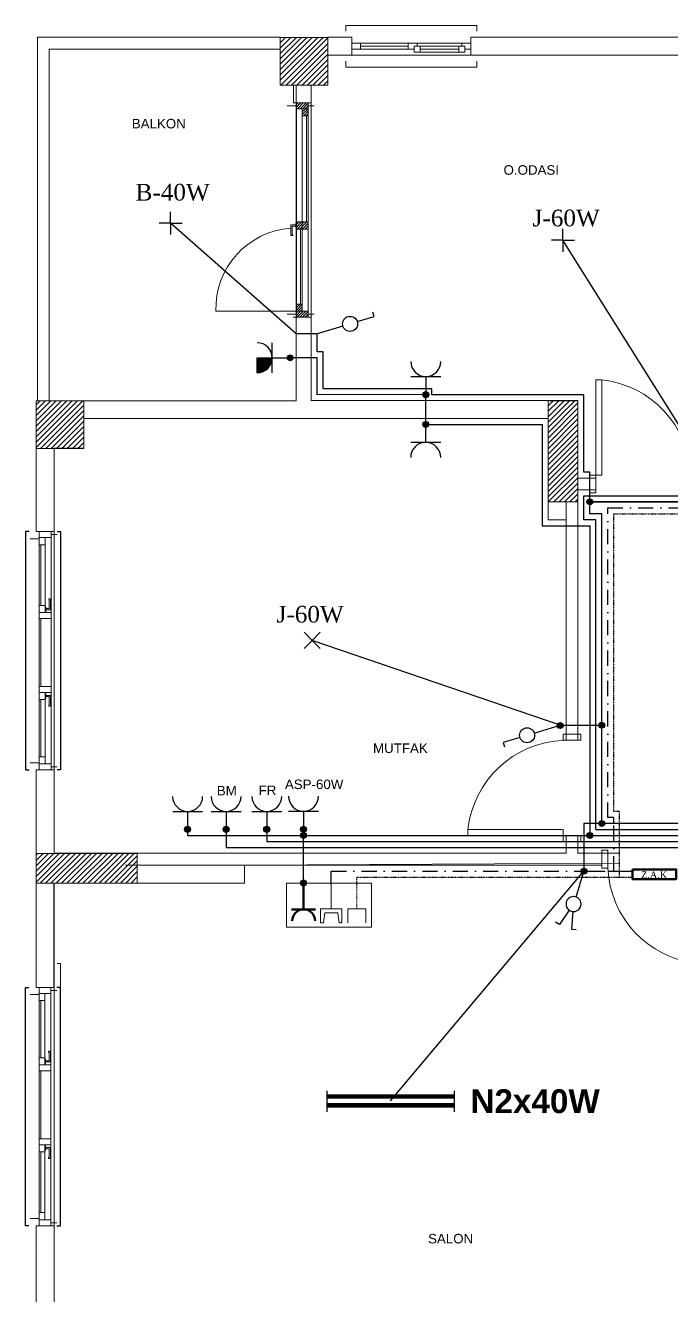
# Model space of a CAD drawing. Header units: millimetres. Extents: x 3395 to 31170, y 2853 to 7104.
# Drawn here: x 14178 to 14720, y 5600 to 6666 of the extents above; entities that cross this region are included whole.
import ezdxf

# ---------------------------------------------------------------- set-up
doc = ezdxf.new("R2010")
doc.units = ezdxf.units.MM
for name, pattern in [('DASHDOT', [25.4, 12.7, -6.35, 0, -6.35]), ('DASHDOTX2', [50.8, 25.4, -12.7, 0, -12.7]), ('DIVIDE', [1.25, 0.5, -0.25, 0, -0.25, 0, -0.25])]:
    doc.linetypes.add(name, pattern=pattern)
for name, color, linetype in [('AydınlatmaT.', 1, 'Continuous'), ('DENIZLIK', 140, 'Continuous'), ('Elektrik T.', 4, 'Continuous'), ('H', 3, 'Continuous'), ('NORMAL', 70, 'Continuous'), ('S', 2, 'Continuous'), ('Telefon', 3, 'DIVIDE'), ('Televizyon', 255, 'DASHDOTX2'), ('YazılarY.', 7, 'Continuous')]:
    doc.layers.add(name, color=color, linetype=linetype)
for name, color, linetype, lineweight in [('Duvar', 7, 'Continuous', 20), ('EHAT-TV', 7, 'Continuous', 20), ('EHAT_PRIZ', 4, 'Continuous', 50), ('ELEKT', 2, 'Continuous', 50), ('elk035', 3, 'Continuous', 30), ('KAPEN', 30, 'Continuous', 13), ('OK', 51, 'Continuous', 20), ('SIVA', 42, 'Continuous', 9), ('TR', 252, 'Continuous', 5)]:
    doc.layers.add(name, color=color, linetype=linetype, lineweight=lineweight)
doc.styles.add('ALT', font='times.ttf', dxfattribs={"height": 20})
doc.styles.add('MEKAN', font='times.ttf')
doc.styles.get("Standard").update_dxf_attribs({"font": 'arial.ttf'})
pattern_1 = [(-45, (464486.7711, 4329893.691), (1.122532015, 1.122532015), [])]
pattern_2 = [(-45, (464516.7713, 4329883.691), (1.122532015, 1.122532015), [])]

# ---------------------------------------------------------------- blocks, each defined once
blk = doc.blocks.new('RR9-1A')
at = {"layer": 'KAPEN'}
for points in [[(0, 0), (0, -2.5), (5, -2.5), (5, 12.5), (0, 12.5), (0, 10)], [(90, 0), (90, -2.5), (85, -2.5), (85, 12.5), (90, 12.5), (90, 10)]]:
    blk.add_lwpolyline(points, dxfattribs=at)
blk.add_lwpolyline([(5, -82.5), (10, -82.5), (10, -2.5), (5, -2.5)], close=True, dxfattribs=at)
blk.add_arc((0.7, 1.3), 84.3, 276.3007, 357.3945, dxfattribs=at)
blk = doc.blocks.new('BALKON KAPı')
at = {"layer": 'TR'}
h = blk.add_hatch(dxfattribs=at)
h.set_pattern_fill('ANSI31', color=256, scale=0.5, angle=-90, style=0)
h.set_pattern_definition(pattern_1)
h.paths.add_polyline_path([(482556.1, 4265815.1), (482561.1, 4265815.1), (482561.1, 4265810.1), (482561.1, 4265805.1), (482556.1, 4265805.1)])
h = blk.add_hatch(dxfattribs=at)
h.set_pattern_fill('ANSI31', color=256, scale=0.5, angle=-90, style=0)
h.set_pattern_definition(pattern_1)
h.paths.add_polyline_path([(482561.1, 4265815.1), (482567.1, 4265815.1), (482567.1, 4265811.6), (482567.1, 4265810.1), (482561.1, 4265810.1)])
h = blk.add_hatch(dxfattribs=at)
h.set_pattern_fill('ANSI31', color=256, scale=0.5, angle=-90, style=0)
h.set_pattern_definition(pattern_1)
h.paths.add_polyline_path([(482630.1, 4265815.1), (482636.1, 4265815.1), (482636.1, 4265810.1), (482630.1, 4265810.1)])
h = blk.add_hatch(dxfattribs=at)
h.set_pattern_fill('ANSI31', color=256, scale=0.5, angle=-90, style=0)
h.set_pattern_definition(pattern_1)
h.paths.add_polyline_path([(482630.1, 4265810.1), (482636.1, 4265810.1), (482636.1, 4265806.6), (482636.1, 4265805.1), (482630.1, 4265805.1)])
h = blk.add_hatch(dxfattribs=at)
h.set_pattern_fill('ANSI31', color=256, scale=0.5, angle=-90, style=0)
h.set_pattern_definition(pattern_2)
h.paths.add_polyline_path([(482725.1, 4265810.1), (482731.1, 4265810.1), (482731.1, 4265805.1), (482725.1, 4265805.1), (482725.1, 4265806.6)])
h = blk.add_hatch(dxfattribs=at)
h.set_pattern_fill('ANSI31', color=256, scale=0.5, angle=-90, style=0)
h.set_pattern_definition(pattern_2)
h.paths.add_polyline_path([(482731.1, 4265810.1), (482731.1, 4265815.1), (482736.1, 4265815.1), (482736.1, 4265805.1), (482731.1, 4265805.1)])
at = {"layer": 'Duvar', "linetype": 'ByBlock'}
for p, q in [((482556.1, 4265817.7), (482556.1, 4265802.7)), ((482736.1, 4265817.7), (482736.1, 4265802.7))]:
    blk.add_line(p, q, dxfattribs=at)
at = {"layer": 'KAPEN'}
for p, q in [((482636.1, 4265815.1), (482731.1, 4265815.1)), ((482636.1, 4265805.1), (482561.1, 4265805.1))]:
    blk.add_line(p, q, dxfattribs=at)
blk.add_lwpolyline([(482561.1, 4265815.1), (482561.1, 4265882.6)], dxfattribs=at)
for points in [[(482624.6, 4265819.6), (482633.6, 4265819.6), (482633.6, 4265815.6), (482632.6, 4265815.6), (482632.6, 4265818.6), (482625.6, 4265818.6), (482625.6, 4265818.1), (482624.6, 4265818.1)], [(482556.1, 4265815.1), (482561.1, 4265815.1), (482561.1, 4265805.1), (482556.1, 4265805.1)], [(482567.1, 4265810.1), (482561.1, 4265810.1), (482561.1, 4265815.1), (482567.1, 4265815.1)], [(482567.1, 4265811.6), (482630.1, 4265811.6), (482630.1, 4265815.1), (482567.1, 4265815.1)], [(482567.1, 4265810.1), (482630.1, 4265810.1), (482630.1, 4265811.6), (482567.1, 4265811.6)], [(482630.1, 4265810.1), (482636.1, 4265810.1), (482636.1, 4265815.1), (482630.1, 4265815.1)], [(482636.1, 4265805.1), (482630.1, 4265805.1), (482630.1, 4265810.1), (482636.1, 4265810.1)], [(482631.1, 4265815.1), (482631.1, 4265815.6), (482635.1, 4265815.6), (482635.1, 4265815.1)], [(482725.1, 4265806.6), (482636.1, 4265806.6), (482636.1, 4265810.1), (482725.1, 4265810.1)], [(482725.1, 4265805.1), (482636.1, 4265805.1), (482636.1, 4265806.6), (482725.1, 4265806.6)], [(482725.1, 4265805.1), (482731.1, 4265805.1), (482731.1, 4265810.1), (482725.1, 4265810.1)], [(482731.1, 4265815.1), (482736.1, 4265815.1), (482736.1, 4265805.1), (482731.1, 4265805.1)]]:
    blk.add_lwpolyline(points, close=True, dxfattribs=at)
blk.add_arc((482563.2, 4265814.8), 67.9, 4.0934, 91.8142, dxfattribs=at)
at = {"layer": 'SIVA'}
for p, q in [((482558.6, 4265822.7), (482558.6, 4265815.1)), ((482733.6, 4265822.7), (482733.6, 4265815.1)), ((482558.6, 4265805.1), (482558.6, 4265800.2)), ((482733.6, 4265805.1), (482733.6, 4265800.2))]:
    blk.add_line(p, q, dxfattribs=at)
blk = doc.blocks.new('p5 200-240')
at = {"layer": 'DENIZLIK'}
for points in [[(-5, 100), (-8, 100), (-8, -100), (-5, -100)], [(18.5, 100), (21.5, 100), (21.5, -100), (18.5, -100)]]:
    blk.add_lwpolyline(points, dxfattribs=at)
at = {"layer": 'Duvar'}
for p, q in [((-2.5, 100), (12.5, 100)), ((-2.5, -100), (12.5, -100))]:
    blk.add_line(p, q, dxfattribs=at)
at = {"layer": 'KAPEN'}
blk.add_line((0, 95), (0, -95), dxfattribs=at)
for points in [[(0, 100), (0, 95), (10, 95), (10, 100)], [(10, 89), (10, 95), (5, 95), (5, 89)], [(8.5, 89), (8.5, 38), (5, 38), (5, 89)], [(10, 89), (10, 38), (8.5, 38), (8.5, 89)], [(0.5, 43.5), (0.5, 34.5), (4.5, 34.5), (4.5, 35.5), (1.5, 35.5), (1.5, 42.5), (2, 42.5), (2, 43.5)], [(0, 32), (0, 27), (10, 27), (10, 32)], [(5, 37), (4.5, 37), (4.5, 33), (5, 33)], [(10, 38), (10, 32), (5, 32), (5, 38)], [(10, 27), (10, -30), (8.5, -30), (8.5, 27)], [(0, -30), (0, -35), (10, -35), (10, -30)], [(0.5, -46.5), (0.5, -37.5), (4.5, -37.5), (4.5, -38.5), (1.5, -38.5), (1.5, -45.5), (2, -45.5), (2, -46.5)], [(5, -40), (4.5, -40), (4.5, -36), (5, -36)], [(10, -41), (10, -35), (5, -35), (5, -41)], [(8.5, -89), (8.5, -41), (5, -41), (5, -89)], [(10, -89), (10, -41), (8.5, -41), (8.5, -89)], [(0, -95), (0, -100), (10, -100), (10, -95)], [(10, -89), (10, -95), (5, -95), (5, -89)], [(10, -89), (10, -95), (5, -95), (5, -89)]]:
    blk.add_lwpolyline(points, close=True, dxfattribs=at)
at = {"layer": 'SIVA'}
for p, q in [((-5, 97.5), (0, 97.5)), ((10, 94), (17.5, 94)), ((10, -94), (17.5, -94)), ((-5, -97.5), (0, -97.5))]:
    blk.add_line(p, q, dxfattribs=at)
blk = doc.blocks.new('B')
at = {"layer": 'elk035'}
blk.add_hatch(color=256, dxfattribs=at).paths.add_polyline_path([(2.5, 0, 1), (-2.5, 0, 1)])
blk.add_circle((0, 0), 2.5, dxfattribs=at)
blk = doc.blocks.new('ÜÇLÜ GRUP(TEL-TV-PRİZ)')
at = {"layer": 'EHAT-TV', "linetype": 'Continuous'}
blk.add_line((21.5, -2), (1.6, -2), dxfattribs=at)
at = {"layer": 'EHAT-TV', "color": 7, "lineweight": 20}
blk.add_lwpolyline([(25.1, 3.4), (33.5, 4.6), (33.5, 7), (21.5, 7), (21.5, -11), (33.5, -11), (33.5, -8.6), (25.1, -7.4), (25.1, 3.4)], dxfattribs=at)
at = {"layer": 'EHAT_PRIZ'}
for p, q in [((22.1, 31.3), (22.1, 11.2)), ((22.1, 21.2), (1.9, 21.2))]:
    blk.add_line(p, q, dxfattribs=at)
blk.add_arc((31.7, 21.2), 9.6, 90, 270, dxfattribs=at)
at = {"layer": 'OK'}
blk.add_lwpolyline([(0, 35.7), (37, 35.7), (37, -35.7), (0, -35.7)], close=True, dxfattribs=at)
at = {"layer": 'Telefon', "color": 3, "linetype": 'Continuous', "lineweight": 20}
for p, q in [((21.5, -15.8), (33.5, -15.8)), ((21.5, -31.1), (21.5, -15.8)), ((33.5, -31.1), (21.5, -31.1))]:
    blk.add_line(p, q, dxfattribs=at)
at = {"layer": 'Telefon', "color": 3, "linetype": 'DIVIDE', "lineweight": 20}
blk.add_line((21.5, -23.5), (1.6, -23.5), dxfattribs=at)
blk = doc.blocks.new('NORA')
for p, q in [((0, 0.2275), (-0.0318, 0.2275)), ((0, 0.105), (0, 0.2275))]:
    blk.add_line(p, q)
blk.add_circle((0, 0.0525), 0.0525)
blk = doc.blocks.new('A')
at = {"layer": 'S', "xscale": 100, "yscale": 100, "zscale": 100, "rotation": 180}
blk.add_blockref('NORA', (0, 0), dxfattribs=at)
blk = doc.blocks.new('K')
at = {"layer": 'S', "color": 2}
for p, q in [((-4.53, 22.15), (-7.6, 21.33)), ((-1.36, 10.32), (-4.53, 22.15)), ((1.36, 10.32), (4.53, 22.15)), ((4.53, 22.15), (7.6, 21.33))]:
    blk.add_line(p, q, dxfattribs=at)
blk.add_circle((0, 5.25), 5.25, dxfattribs=at)
blk = doc.blocks.new('P2X36')
at = {"layer": 'H', "color": 1}
for p, q in [((-53.5, 9.1), (-53.5, -8.4)), ((53.5, -8.4), (53.5, 9.1))]:
    blk.add_line(p, q, dxfattribs=at)
at = {"layer": 'H', "color": 2}
for points in [[(-53.5, 3.7, 3.8, 3.8, 0), (53.5, 3.7, 1.6, 1.6, 0)], [(-53.5, -3.7, 3.8, 3.8, 0), (53.5, -3.7, 1.6, 1.6, 0)]]:
    blk.add_lwpolyline(points, format="xyseb", dxfattribs=at)

msp = doc.modelspace()

# ---------------------------------------------------------------- hatches: boundary and pattern name
at = {"layer": 'Elektrik T.', "linetype": 'ByBlock'}
h = msp.add_hatch(color=256, dxfattribs=at)
h.dxf.hatch_style = 1
h.paths.add_polyline_path([(14384.8, 6387.5), (14372.2, 6387.5), (14372.2, 6374.9, 0.414214)])

# ---------------------------------------------------------------- linework, layer by layer
at = {"layer": 'AydınlatmaT.', "color": 1}
for p, q in [((14299.5, 6500.4), (14299.5, 6510)), ((14299.5, 6500.4), (14289.9, 6500.4)), ((14299.5, 6500.4), (14309.1, 6500.4)), ((14299.5, 6500.4), (14299.5, 6490.8)), ((14629, 6486.1), (14629, 6495.7)), ((14629, 6486.1), (14619.4, 6486.1)), ((14629, 6486.1), (14638.6, 6486.1)), ((14629, 6486.1), (14629, 6476.5)), ((14418.4, 6150.2), (14411.6, 6157)), ((14418.4, 6150.2), (14425.2, 6157)), ((14418.4, 6150.2), (14411.6, 6143.4)), ((14418.4, 6150.2), (14425.2, 6143.4))]:
    msp.add_line(p, q, dxfattribs=at)
at = {"layer": 'AydınlatmaT.', "linetype": 'ByBlock'}
for p, q in [((14405, 6407.5), (14299.5, 6500.4)), ((14751.2, 6291.5), (14629, 6486.1)), ((14422.6, 6407.5), (14405, 6407.5)), ((14626.6, 6079), (14418.4, 6150.2)), ((14484.3, 5763.6), (14646.6, 5956.5))]:
    msp.add_line(p, q, dxfattribs=at)
at = {"layer": 'AydınlatmaT.'}
for p, q in [((14444.2, 6414.1), (14422.6, 6407.5)), ((14604.9, 6072.4), (14626.6, 6079)), ((14640, 5934.8), (14646.6, 5956.5))]:
    msp.add_line(p, q, dxfattribs=at)
at = {"layer": 'AydınlatmaT.', "linetype": 'ByBlock'}
for points in [[(14751.2, 6266.5), (14651.6, 6266.5), (14651.6, 6286.5), (14651.6, 6291.5), (14646.6, 6291.5), (14646.6, 6351.4), (14646.6, 6356.4), (14518.8, 6356.4), (14518.8, 6356.4), (14518.8, 6361.4), (14427.6, 6361.4), (14427.6, 6361.4), (14427.6, 6392.5), (14427.6, 6392.5), (14427.6, 6392.5), (14427.6, 6392.5), (14422.6, 6392.5), (14422.6, 6407.5)], [(14868.8, 5996.5), (14661.6, 5996.5), (14661.6, 5996.5), (14661.6, 6251.5), (14661.6, 6256.5), (14656.6, 6256.5), (14651.6, 6256.5), (14651.6, 6266.5), (14651.6, 6266.5), (14751.2, 6266.5)], [(14626.6, 6079), (14661.6, 6079)], [(14661.6, 5996.5), (14646.6, 5996.5), (14646.6, 5961.5), (14646.6, 5956.5)]]:
    msp.add_lwpolyline(points, dxfattribs=at)
at = {"layer": 'Duvar'}
for p, q in [((14391.5, 6656.4), (14431.5, 6656.4)), ((14391.5, 6656.4), (14391.5, 6616.4)), ((14431.5, 6656.4), (14431.5, 6616.4)), ((14431.6, 6656.5), (14451.6, 6656.5)), ((14451.6, 6641.5), (14451.6, 6656.5)), ((14451.6, 6641.5), (14451.6, 6656.5)), ((14551.6, 6656.5), (14806.6, 6656.5)), ((14551.6, 6641.5), (14551.6, 6656.5)), ((14551.6, 6641.5), (14551.6, 6656.5)), ((14459.1, 6651.5), (14499.1, 6651.5)), ((14459.1, 6649), (14499.1, 6649)), ((14499.1, 6646.5), (14459.1, 6646.5)), ((14499.1, 6651.5), (14499.1, 6646.5)), ((14544.1, 6651.5), (14506.6, 6651.5)), ((14509.1, 6649), (14541.6, 6649)), ((14509.1, 6646.5), (14541.6, 6646.5)), ((14541.6, 6644), (14509.1, 6644)), ((14431.6, 6641.5), (14451.6, 6641.5)), ((14551.6, 6641.5), (14806.6, 6641.5)), ((14391.5, 6616.4), (14431.5, 6616.4)), ((14405, 6421.5), (14417.6, 6421.5)), ((14417.6, 6421.5), (14417.6, 6351.4)), ((14186.5, 6351.4), (14226.5, 6351.4)), ((14186.5, 6351.4), (14186.5, 6311.4)), ((14226.5, 6351.4), (14226.5, 6311.4)), ((14226.6, 6351.5), (14402.6, 6351.4)), ((14417.6, 6351.5), (14616.6, 6351.5)), ((14616.5, 6351.4), (14641.5, 6351.4)), ((14616.5, 6351.4), (14616.5, 6266.4)), ((14641.5, 6351.4), (14641.5, 6266.4)), ((14226.6, 6336.5), (14616.6, 6336.5)), ((14186.5, 6311.4), (14226.5, 6311.4)), ((14186.6, 6311.5), (14186.6, 6241.5)), ((14201.6, 6311.5), (14201.6, 6241.5)), ((14651.6, 6286.5), (14641.6, 6286.5)), ((14651.6, 6286.5), (14651.6, 6276.5)), ((14641.6, 6276.5), (14651.6, 6276.5)), ((14641.6, 6071.4), (14641.6, 6276.5)), ((14616.5, 6266.4), (14641.5, 6266.4)), ((14631.6, 6266.5), (14631.6, 6071.4)), ((14201.6, 6241.5), (14186.6, 6241.5)), ((14186.6, 6241.5), (14201.6, 6241.5)), ((14199.1, 6241.5), (14194.1, 6241.5)), ((14641.6, 6071.4), (14631.6, 6071.4)), ((14186.6, 6041.5), (14201.6, 6041.5)), ((14186.6, 6041.5), (14186.6, 5971.5)), ((14186.6, 6041.5), (14201.6, 6041.5)), ((14194.1, 6041.5), (14199.1, 6041.5)), ((14201.6, 6041.5), (14201.6, 5971.5)), ((14186.5, 5971.4), (14271.5, 5971.4)), ((14186.5, 5971.4), (14186.5, 5946.4)), ((14201.6, 5971.5), (14631.6, 5971.5)), ((14271.5, 5971.4), (14271.5, 5946.4)), ((14631.6, 5981.4), (14641.6, 5981.4)), ((14631.6, 5981.4), (14631.6, 5971.4)), ((14641.6, 5971.4), (14641.6, 5981.4)), ((14641.6, 5971.5), (14661.6, 5971.5)), ((14661.6, 5971.5), (14661.6, 5961.5)), ((14666.6, 5961.5), (14666.6, 5971.5)), ((14261.6, 5961.5), (14661.6, 5961.5)), ((14186.5, 5946.4), (14271.5, 5946.4)), ((14186.5, 5946.4), (14186.5, 5858.9)), ((14201.5, 5858.9), (14201.5, 5946.4)), ((14184.1, 5878.9), (14184.1, 5878.9)), ((14201.5, 5858.9), (14186.5, 5858.9)), ((14186.5, 5858.9), (14201.5, 5858.9)), ((14186.5, 5658.9), (14201.5, 5658.9)), ((14201.5, 5658.9), (14186.5, 5658.9)), ((14201.5, 5658.9), (14186.5, 5658.9)), ((14201.5, 5658.9), (14186.5, 5658.9)), ((14186.6, 5564), (14186.6, 5658.9)), ((14201.6, 5658.9), (14186.6, 5658.9)), ((14201.6, 5564), (14201.6, 5658.9)), ((14184.1, 5638.9), (14184.1, 5638.9)), ((14184.1, 5638.9), (14184.1, 5638.9)), ((14201.6, 5587.2), (14201.6, 5638.9))]:
    msp.add_line(p, q, dxfattribs=at)
for points in [[(14556.6, 6661.5), (14556.6, 6666.5), (14446.6, 6666.5), (14446.6, 6661.5)], [(14391.6, 6656.5), (14187.6, 6656.5), (14187.6, 6351.5)], [(14391.6, 6646.5), (14197.6, 6646.5), (14197.6, 6351.5)], [(14197.6, 6351.5), (14197.6, 6646.5), (14391.6, 6646.5), (14391.5, 6616.4), (14405, 6616.4), (14405, 6351.4), (14197.6, 6351.4)], [(14451.6, 6651.5), (14459.1, 6651.5), (14459.1, 6646.5), (14451.6, 6646.5)], [(14499.1, 6651.5), (14506.6, 6651.5), (14506.6, 6649), (14504.1, 6649), (14504.1, 6646.5), (14499.1, 6646.5)], [(14506.6, 6649), (14509.1, 6649), (14509.1, 6644), (14504.1, 6644), (14504.1, 6646.5)], [(14544.1, 6649), (14541.6, 6649), (14541.6, 6644), (14546.6, 6644), (14546.6, 6646.5)], [(14551.6, 6651.5), (14544.1, 6651.5), (14544.1, 6649), (14546.6, 6649), (14546.6, 6646.5), (14551.6, 6646.5)], [(14431.6, 6616.4), (14431.6, 6616.4), (14431.6, 6641.5), (14756.6, 6641.5), (14756.6, 6631.5), (14826.6, 6631.5), (14826.6, 6301.5), (14781.6, 6301.5), (14781.6, 6286.5), (14736.6, 6286.5)], [(14556.6, 6636.5), (14556.6, 6631.5), (14446.6, 6631.5), (14446.6, 6636.5)], [(14402.6, 6616.5), (14402.6, 6601.5)], [(14656.6, 6286.5), (14641.6, 6286.5), (14641.6, 6351.5), (14431.6, 6351.5), (14417.6, 6351.5), (14417.6, 6421.5), (14417.5, 6421.5), (14417.5, 6601.4), (14417.6, 6601.4), (14417.6, 6616.3), (14431.6, 6616.3), (14431.6, 6616.4)], [(14417.6, 6616.5), (14417.6, 6601.5)], [(14631.6, 6066.4), (14631.6, 6251.5), (14616.6, 6251.5), (14616.6, 6336.5), (14226.6, 6336.5), (14226.6, 6311.5), (14201.6, 6311.5), (14201.6, 5971.5), (14631.6, 5971.5), (14631.6, 5986.5)], [(14656.6, 6276.5), (14641.6, 6276.5), (14641.6, 6066.4)], [(14641.6, 5986.5), (14641.6, 5971.5), (14676.6, 5971.5)], [(14676.6, 5963.2), (14361.6, 5961.5), (14361.6, 5946.5), (14201.6, 5946.4), (14201.6, 5564), (14786.6, 5564), (14786.6, 5871.1), (14776.6, 5871.1), (14776.6, 5963.8), (14746.6, 5963.6)], [(14204.1, 5658.9), (14207.1, 5658.9), (14207.1, 5878.9), (14204.1, 5878.9)], [(14204, 5858.9), (14207, 5858.9), (14207, 5658.9)], [(14207, 5858.9), (14207, 5658.9), (14204, 5658.9)]]:
    msp.add_lwpolyline(points, dxfattribs=at)
at = {"layer": 'ELEKT'}
msp.add_lwpolyline([(14687.3, 5957.9), (14724.1, 5957.9), (14724.1, 5949.9), (14687.3, 5949.9)], close=True, dxfattribs=at)
at = {"layer": 'Elektrik T.', "color": 4}
for p, q in [((14384.8, 6374.9), (14384.8, 6400)), ((14384.8, 6387.5), (14400, 6387.5)), ((14501.2, 6371.7), (14526.3, 6371.7)), ((14513.8, 6371.7), (14513.8, 6356.5)), ((14513.7, 6316.4), (14513.7, 6331.6)), ((14526.3, 6316.4), (14501.2, 6316.4)), ((14301.3, 6006.7), (14326.4, 6006.7)), ((14313.8, 6006.7), (14313.8, 5991.5)), ((14333.6, 6006.7), (14358.7, 6006.7)), ((14346.1, 6006.7), (14346.1, 5991.5)), ((14367.7, 6006.7), (14392.8, 6006.7)), ((14380.3, 6006.7), (14380.3, 5991.5)), ((14398.6, 6006.8), (14423.7, 6006.8)), ((14411.1, 6006.8), (14411.1, 5991.6))]:
    msp.add_line(p, q, dxfattribs=at)
at = {"layer": 'Elektrik T.', "linetype": 'ByBlock'}
for p, q in [((14372.2, 6374.9), (14372.2, 6387.5)), ((14372.2, 6387.5), (14384.8, 6387.5))]:
    msp.add_line(p, q, dxfattribs=at)
for points in [[(14656.6, 5991.5), (14656.6, 6246.5), (14656.6, 6251.5), (14646.6, 6251.5), (14646.6, 6251.5), (14646.6, 6271.5), (14646.6, 6271.5), (14776.6, 6271.5), (14776.6, 6271.5), (14776.6, 6301.5), (14776.6, 6306.5), (14821.6, 6306.5), (14821.6, 6306.5), (14821.6, 6501.5), (14809.6, 6501.5)], [(14513.8, 6356.5), (14422.6, 6356.4), (14422.6, 6356.4), (14422.6, 6387.5), (14400, 6387.5)], [(14513.8, 6331.5), (14513.8, 6351.5), (14513.8, 6356.5)], [(14513.8, 6331.5), (14611.6, 6331.5), (14611.6, 6331.5), (14611.6, 6251.5), (14611.6, 6246.5), (14641.6, 6246.5), (14651.6, 6246.5), (14651.6, 5986.5)], [(14313.8, 5991.5), (14313.8, 5986.5), (14411.1, 5986.5), (14411.1, 5991.6), (14411.1, 5986.5), (14853.8, 5986.5), (14858.8, 5986.5), (14858.8, 5971.5)], [(14343.6, 5991.5), (14348.6, 5991.5)], [(14346.1, 5991.5), (14346.1, 5976.5), (14848.8, 5976.5), (14848.8, 5971.5)], [(14377.7, 5991.5), (14382.7, 5991.5)], [(14380.3, 5991.5), (14380.3, 5981.5), (14848.8, 5981.5), (14853.8, 5981.5), (14853.8, 5971.5)], [(14411.1, 5946.5), (14411.1, 5986.5)], [(14656.6, 5991.5), (14853.8, 5991.5), (14863.8, 5991.5), (14863.8, 5971.5)]]:
    msp.add_lwpolyline(points, dxfattribs=at)
at = {"layer": 'Elektrik T.', "color": 4}
for centre, start, end in [((14372.2, 6387.5), 0, 90), ((14372.2, 6387.5), 270, 0), ((14513.8, 6384.3), 180, 270), ((14513.8, 6384.3), 270, 0), ((14513.7, 6303.8), 90, 180), ((14513.7, 6303.8), 0, 90), ((14313.8, 6019.3), 180, 270), ((14313.8, 6019.3), 270, 0), ((14346.1, 6019.3), 180, 270), ((14346.1, 6019.3), 270, 0), ((14380.3, 6019.3), 180, 270), ((14380.3, 6019.3), 270, 0), ((14411.1, 6019.4), 180, 270), ((14411.1, 6019.4), 270, 0)]:
    msp.add_arc(centre, 12.6, start, end, dxfattribs=at)
at = {"layer": 'Telefon'}
msp.add_line((14676.6, 5951.5), (14687.3, 5951.5), dxfattribs=at)
msp.add_lwpolyline([(14455.8, 5944.9), (14455.8, 5951.5), (14646.6, 5951.5), (14651.6, 5951.5), (14666.6, 5951.5), (14676.6, 5951.5), (14676.6, 5996.5), (14676.6, 6006.5), (14671.6, 6006.5), (14671.6, 6256.5), (14771.6, 6256.5), (14771.6, 6311.5), (14816.6, 6311.5), (14816.6, 6456.8), (14805, 6456.8)], dxfattribs=at)
at = {"layer": 'Televizyon'}
msp.add_line((14671.6, 5956.5), (14687.3, 5956.5), dxfattribs=at)
at = {"layer": 'Televizyon', "linetype": 'DASHDOT'}
msp.add_lwpolyline([(14434.4, 5944.9), (14434.4, 5956.5), (14434.4, 5956.5), (14646.6, 5956.5), (14651.6, 5956.5), (14666.6, 5956.5), (14671.6, 5956.5), (14671.6, 5996.5), (14671.6, 6001.5), (14666.6, 6001.5), (14666.6, 6261.5), (14666.6, 6261.5), (14766.6, 6261.5), (14766.6, 6261.5), (14766.6, 6306.5), (14766.6, 6316.5), (14811.6, 6316.5), (14811.6, 6316.5), (14811.6, 6478.3), (14805, 6478.3)], dxfattribs=at)
at = {"layer": 'TR', "ltscale": 2}
for p, q in [((14391.5, 6656.3), (14391.6, 6656.4)), ((14391.5, 6651.8), (14396.1, 6656.4)), ((14391.5, 6647.3), (14400.6, 6656.4)), ((14391.5, 6642.8), (14405.1, 6656.4)), ((14391.5, 6638.4), (14409.5, 6656.4)), ((14391.5, 6633.9), (14414, 6656.4)), ((14391.5, 6629.4), (14418.5, 6656.4)), ((14391.5, 6624.9), (14423, 6656.4)), ((14391.5, 6620.4), (14427.5, 6656.4)), ((14392, 6616.4), (14431.5, 6655.9)), ((14396.5, 6616.4), (14431.5, 6651.4)), ((14401, 6616.4), (14431.5, 6646.9)), ((14405.5, 6616.4), (14431.5, 6642.4)), ((14410, 6616.4), (14431.5, 6637.9)), ((14414.4, 6616.4), (14431.5, 6633.5)), ((14418.9, 6616.4), (14431.5, 6629)), ((14423.4, 6616.4), (14431.5, 6624.5)), ((14427.9, 6616.4), (14431.5, 6620)), ((14186.5, 6348), (14189.9, 6351.4)), ((14186.5, 6343.6), (14194.4, 6351.4)), ((14186.5, 6339.1), (14198.8, 6351.4)), ((14186.5, 6334.6), (14203.3, 6351.4)), ((14186.5, 6330.1), (14207.8, 6351.4)), ((14186.5, 6325.6), (14212.3, 6351.4)), ((14186.5, 6321.1), (14216.8, 6351.4)), ((14186.5, 6316.6), (14221.3, 6351.4)), ((14186.5, 6312.1), (14225.8, 6351.4)), ((14190.3, 6311.4), (14226.5, 6347.6)), ((14616.5, 6347), (14620.9, 6351.4)), ((14616.5, 6342.5), (14625.4, 6351.4)), ((14616.5, 6338), (14629.9, 6351.4)), ((14616.5, 6333.5), (14634.4, 6351.4)), ((14616.5, 6329), (14638.9, 6351.4)), ((14616.5, 6324.5), (14641.5, 6349.5)), ((14616.5, 6320.1), (14641.5, 6345.1)), ((14194.8, 6311.4), (14226.5, 6343.1)), ((14199.3, 6311.4), (14226.5, 6338.7)), ((14203.7, 6311.4), (14226.5, 6334.2)), ((14616.5, 6315.6), (14641.5, 6340.6)), ((14616.5, 6311.1), (14641.5, 6336.1)), ((14208.2, 6311.4), (14226.5, 6329.7)), ((14212.7, 6311.4), (14226.5, 6325.2)), ((14616.5, 6306.6), (14641.5, 6331.6)), ((14616.5, 6302.1), (14641.5, 6327.1)), ((14217.2, 6311.4), (14226.5, 6320.7)), ((14221.7, 6311.4), (14226.5, 6316.2)), ((14616.5, 6297.6), (14641.5, 6322.6)), ((14616.5, 6293.1), (14641.5, 6318.1)), ((14616.5, 6288.6), (14641.5, 6313.6)), ((14226.2, 6311.4), (14226.5, 6311.7)), ((14616.5, 6284.1), (14641.5, 6309.1)), ((14616.5, 6279.6), (14641.5, 6304.6)), ((14616.5, 6275.2), (14641.5, 6300.2)), ((14616.5, 6270.7), (14641.5, 6295.7)), ((14616.7, 6266.4), (14641.5, 6291.2)), ((14621.2, 6266.4), (14641.5, 6286.7)), ((14625.7, 6266.4), (14641.5, 6282.2)), ((14630.2, 6266.4), (14641.5, 6277.7)), ((14634.7, 6266.4), (14641.5, 6273.2)), ((14639.2, 6266.4), (14641.5, 6268.7)), ((14186.5, 5969.9), (14188.1, 5971.4)), ((14186.5, 5965.4), (14192.5, 5971.4)), ((14186.5, 5960.9), (14197, 5971.4)), ((14186.5, 5956.4), (14201.5, 5971.4)), ((14186.5, 5951.9), (14206, 5971.4)), ((14186.5, 5947.4), (14210.5, 5971.4)), ((14190, 5946.4), (14215, 5971.4)), ((14194.5, 5946.4), (14219.5, 5971.4)), ((14199, 5946.4), (14224, 5971.4)), ((14203.5, 5946.4), (14228.5, 5971.4)), ((14208, 5946.4), (14233, 5971.4)), ((14212.4, 5946.4), (14237.4, 5971.4)), ((14216.9, 5946.4), (14241.9, 5971.4)), ((14221.4, 5946.4), (14246.4, 5971.4)), ((14225.9, 5946.4), (14250.9, 5971.4)), ((14230.4, 5946.4), (14255.4, 5971.4)), ((14234.9, 5946.4), (14259.9, 5971.4)), ((14239.4, 5946.4), (14264.4, 5971.4)), ((14243.9, 5946.4), (14268.9, 5971.4)), ((14248.4, 5946.4), (14271.5, 5969.5)), ((14252.9, 5946.4), (14271.5, 5965.1)), ((14257.3, 5946.4), (14271.5, 5960.6)), ((14261.8, 5946.4), (14271.5, 5956.1)), ((14266.3, 5946.4), (14271.5, 5951.6)), ((14270.8, 5946.4), (14271.5, 5947.1))]:
    msp.add_line(p, q, dxfattribs=at)

# ---------------------------------------------------------------- block references
at = {"layer": 'AydınlatmaT.', "linetype": 'Continuous', "zscale": 1.2}
for name, p, xscale, yscale, rotation in [('A', (14444.2, 6414.1), 1.199999999997266, 1.200000000001167, 106.9234285359465), ('A', (14604.9, 6072.4), 1.199999999997266, 1.200000000001167, 286.9234285359465), ('K', (14640, 5934.8), -1.19999999999762, 1.200000000000802, 160.3777520767174)]:
    msp.add_blockref(name, p, dxfattribs=dict(at, xscale=xscale, yscale=yscale, rotation=rotation))
at = {"layer": 'Duvar'}
for name, p, rotation in [('BALKON KAPı', (4280220.2, -476134.6), 90), ('B', (14399.9, 6387.4), 109.6047395526662), ('B', (14513.8, 6356.5), 19.60473955266624), ('B', (14513.8, 6331.5), 199.6047395526663), ('B', (14651.6, 6266.5), 19.60473955266624), ('B', (14626.6, 6078.7), 289.6047395526663), ('B', (14661.6, 6079), 19.60473955266624), ('B', (14313.7, 5991.6), 19.60473955266624), ('B', (14346.1, 5991.6), 19.60473955266624), ('B', (14380.2, 5991.6), 19.60473955266624), ('B', (14411.1, 5991.6), 19.60473955266624), ('B', (14661.6, 5996.5), 19.60473955266624), ('B', (14411.1, 5986.5), 19.60473955266624), ('B', (14651.6, 5986.5), 19.60473955266624), ('B', (14411.1, 5946.5), 19.60473955266624), ('B', (14646.6, 5956.5), 19.60473955266624), ('p5 200-240', (14199, 5758.9), 179.9999999999999), ('P2X36', (14484.3, 5763.6), 180)]:
    msp.add_blockref(name, p, dxfattribs=dict(at, rotation=rotation))
at = {"layer": 'Duvar', "xscale": -1}
for name, p, rotation in [('RR9-1A', (14651.6, 6286.5), 180), ('RR9-1A', (14631.6, 5981.4), 270), ('ÜÇLÜ GRUP(TEL-TV-PRİZ)', (14432.4, 5946.5), 90)]:
    msp.add_blockref(name, p, dxfattribs=dict(at, rotation=rotation))
for name, p in [('p5 200-240', (14199.1, 6141.5)), ('RR9-1A', (14751.6, 5961.5))]:
    msp.add_blockref(name, p, dxfattribs=at)

# ---------------------------------------------------------------- texts
at = {"layer": 'NORMAL', "style": 'ALT'}
msp.add_text('Z.A.K', height=5.67, dxfattribs=at).set_placement((14694.6, 5950.6))
at = {"layer": 'YazılarY.', "style": 'MEKAN'}
for s, p in [('B-40W', (14270.1, 6519.4)), ('J-60W', (14603.5, 6497.8)), ('J-60W', (14388.5, 6165.2))]:
    msp.add_text(s, height=14, dxfattribs=at).set_placement(p)
at = {"layer": 'YazılarY.', "linetype": 'ByBlock', "char_height": 8, "attachment_point": 1}
for s, width, insert in [('BALKON', 66.173, (14266.9, 6588)), ('O.ODASI', 66.173, (14579.1, 6549.1)), ('MUTFAK', 66.173, (14469.5, 6063.7)), ('BM', 10.683, (14338.3, 6028.1)), ('FR', 10.683, (14373.4, 6028.4)), ('SALON', 66.173, (14515.7, 5652))]:
    msp.add_mtext_dynamic_manual_height_columns(s, width=width, gutter_width=12.5, heights=[0], dxfattribs=dict(at, insert=insert))
at = {"layer": 'YazılarY.', "insert": (14395.5, 6033.4), "char_height": 8, "attachment_point": 1}
msp.add_mtext('{\\C0;ASP-60W\\P} ', dxfattribs=at)
at = {"layer": 'YazılarY.', "color": 7, "insert": (14605.6, 5773.4), "char_height": 20, "width": 137.34, "attachment_point": 2}
msp.add_mtext('{\\fArial|b1|i0|c162|p34;N2x40W}', dxfattribs=at)

doc.saveas('drawing.dxf')
